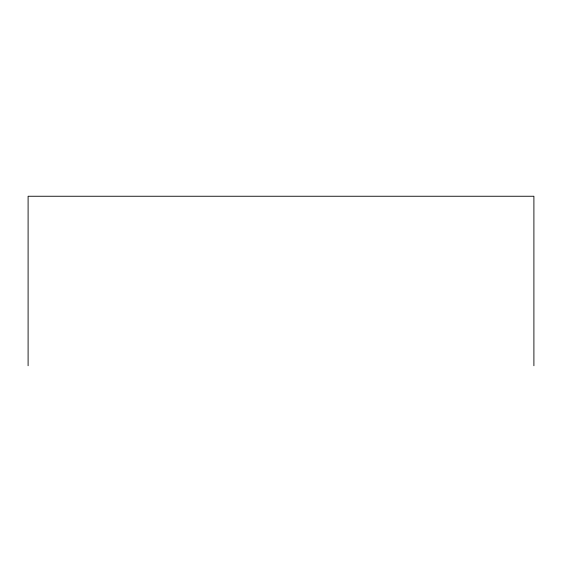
<?xml version="1.0" encoding="UTF-8"?>
<svg xmlns="http://www.w3.org/2000/svg" width="562" height="562" viewBox="0 0 562 562"><rect width="100%" height="100%" fill="white"/><g stroke="black" fill="none" stroke-linecap="round" stroke-linejoin="round"><path stroke-width="0.84" d="M533.9 365.75L533.9 196.25L28.1 196.25L28.1 365.75"/></g></svg>
